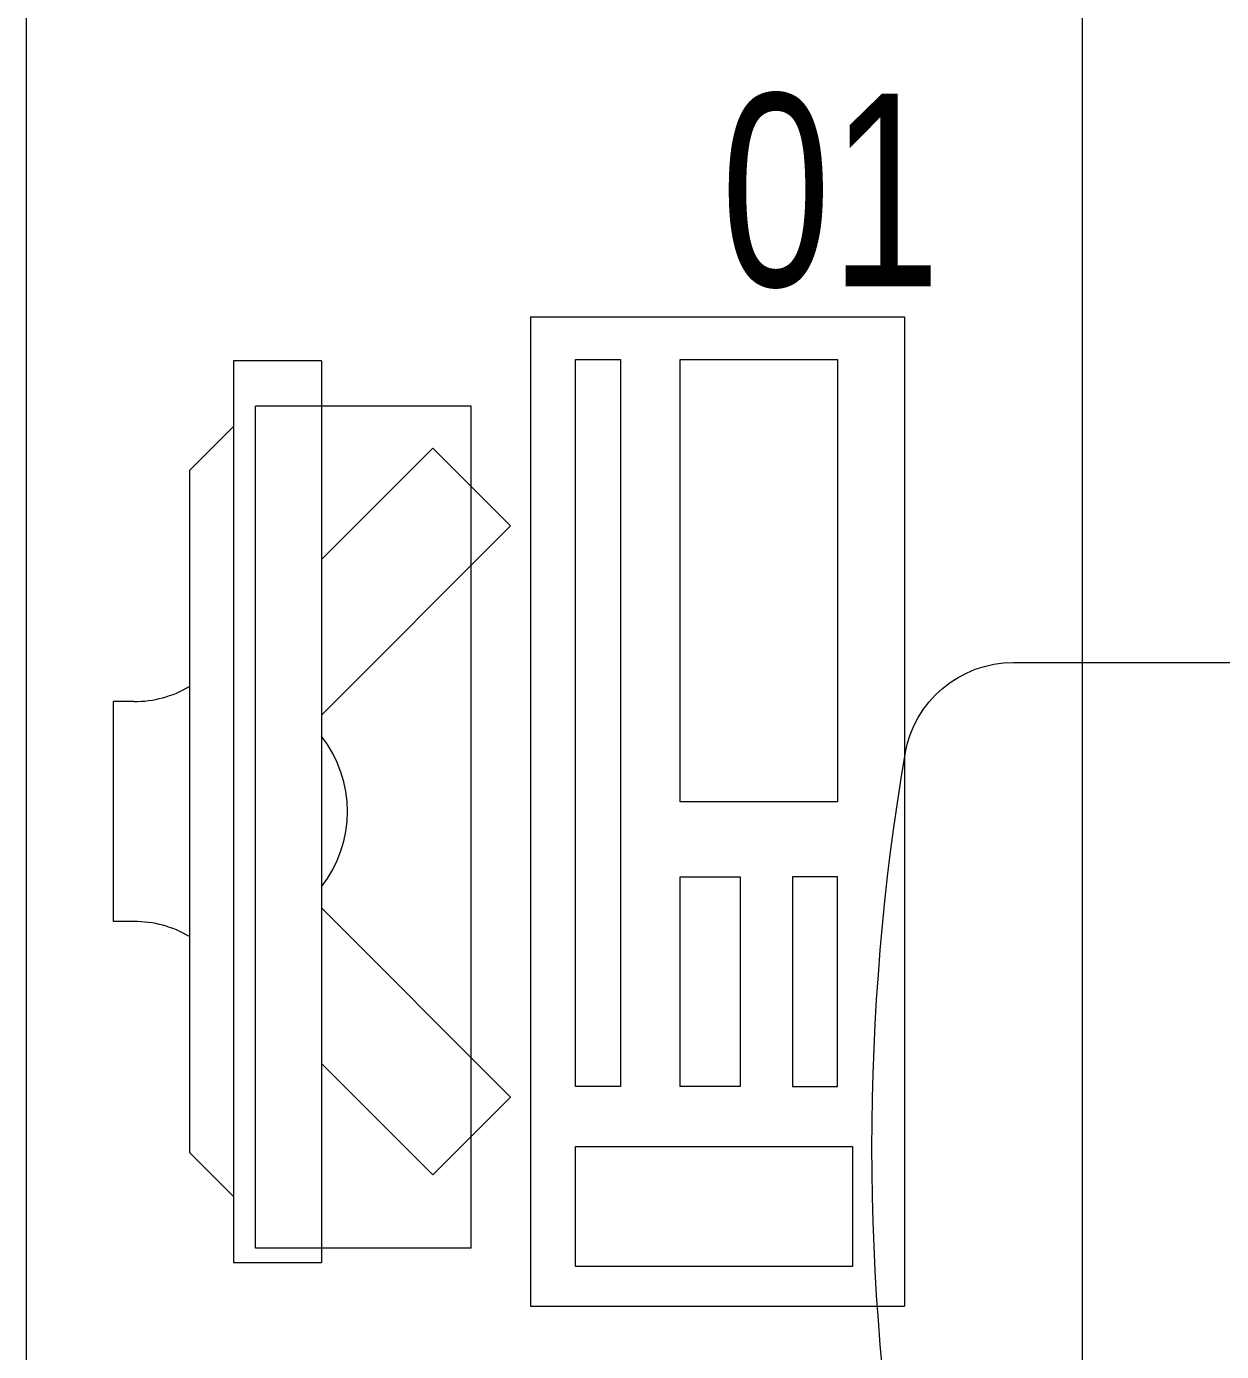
# Model space of a CAD drawing. Header units: millimetres. Extents: x -2143172 to 5255, y -610845 to 279739.
# Drawn here: x -1250151 to -1249608, y -16494 to -15891 of the extents above; entities that cross this region are included whole.
import ezdxf

# ---------------------------------------------------------------- set-up
doc = ezdxf.new("R2010")
doc.units = ezdxf.units.MM
doc.header["$LTSCALE"] = 30
doc.linetypes.add('HIDDEN', pattern=[9.525, 6.35, -3.175])
doc.layers.get('0').update_dxf_attribs({"lineweight": 5})
for name, color, linetype, lineweight in [('72_EGR_EQP_TAG', 142, 'Continuous', 5), ('LOADING', 163, 'Continuous', 5), ('Walls', 32, 'Continuous', 5)]:
    doc.layers.add(name, color=color, linetype=linetype, lineweight=lineweight)
doc.styles.add('X3G_ENTITY_257CFD', font='swisscl.ttf', dxfattribs={"height": 200})

# ---------------------------------------------------------------- blocks, each defined once
blk = doc.blocks.new('ITCWLS1-P')
for p, q in [((-0.17, 0.45), (-0.17, 0)), ((-0.17, 0.45), (0, 0.45)), ((0, 0.45), (0, 0)), ((-0.26509, 0.43, 0), (-0.30509, 0.43, 0)), ((-0.30509, 0.43, 0), (-0.30509, 0.02, 0)), ((-0.26509, 0.43, 0), (-0.26509, 0.02, 0)), ((-0.14957, 0.43047), (-0.12914, 0.43047)), ((-0.12914, 0.43047), (-0.12914, 0.40893)), ((-0.32509, 0.38, 0), (-0.30509, 0.4, 0)), ((-0.32509, 0.38, 0), (-0.32509, 0.07, 0)), ((-0.32509, 0.07, 0), (-0.30509, 0.05, 0)), ((-0.30509, 0.02, 0), (-0.26509, 0.02, 0)), ((-0.17, 0), (0, 0))]:
    blk.add_line(p, q)
at = {"color": 8, "linetype": 'HIDDEN'}
for p, q in [((-0.197, 0.40939), (-0.295, 0.40939)), ((-0.295, 0.02639), (-0.295, 0.40939)), ((-0.197, 0.02639), (-0.197, 0.40939)), ((-0.197, 0.02639), (-0.295, 0.02639))]:
    blk.add_line(p, q, dxfattribs=at)
at = {"color": 1, "extrusion": (2.48281e-10, 3.18408e-10, -1)}
for p, q in [((-0.26509, 0.33952), (-0.21443, 0.39019)), ((-0.17907, 0.35483), (-0.21443, 0.39019)), ((-0.26509, 0.26881), (-0.17907, 0.35483))]:
    blk.add_line(p, q, dxfattribs=at)
at = {"color": 1}
for p, q in [((-0.35032, 0.275), (-0.35961, 0.275)), ((-0.35961, 0.175), (-0.35961, 0.275)), ((-0.35032, 0.175), (-0.35961, 0.175))]:
    blk.add_line(p, q, dxfattribs=at)
at = {"color": 1, "extrusion": (2.48281e-10, -3.18408e-10, -1)}
for p, q in [((-0.26509, 0.18119), (-0.17907, 0.09517)), ((-0.26509, 0.11048), (-0.21443, 0.05981)), ((-0.17907, 0.09517), (-0.21443, 0.05981))]:
    blk.add_line(p, q, dxfattribs=at)
blk.add_lwpolyline([(-0.12914, 0.40893), (-0.12914, 0.09996), (-0.14957, 0.09996), (-0.14957, 0.43047)])
for points in [[(-0.1019, 0.43047), (-0.03039, 0.43047), (-0.03039, 0.22944), (-0.1019, 0.22944)], [(-0.1019, 0.19536), (-0.07466, 0.19536), (-0.07466, 0.09996), (-0.1019, 0.09996)], [(-0.03039, 0.19536), (-0.05082, 0.19536), (-0.05082, 0.09996), (-0.03039, 0.09996)], [(-0.14957, 0.0727), (-0.02358, 0.0727), (-0.02358, 0.01818), (-0.14957, 0.01818)]]:
    blk.add_lwpolyline(points, close=True)
at = {"color": 250, "linetype": 'Continuous'}
for points in [[(-0.14957, 0.09997), (-0.14957, 0.09997), (-0.14957, 0.09997), (-0.14957, 0.09997), (-0.14957, 0.09997), (-0.14957, 0.09997), (-0.14957, 0.09997), (-0.14957, 0.09997), (-0.14957, 0.09997)], [(-0.14957, 0.09997), (-0.14957, 0.09997), (-0.14957, 0.09997), (-0.14957, 0.09997), (-0.14957, 0.09997), (-0.14957, 0.09997), (-0.14957, 0.09997), (-0.14957, 0.09997), (-0.14957, 0.09997), (-0.14957, 0.09997), (-0.14957, 0.09997), (-0.14957, 0.09997), (-0.14957, 0.09997), (-0.14957, 0.09997), (-0.14957, 0.09997), (-0.14957, 0.09997), (-0.14957, 0.09997), (-0.14957, 0.09997)], [(-0.14957, 0.09996), (-0.14957, 0.09996), (-0.14957, 0.09996), (-0.14957, 0.09996), (-0.14957, 0.09996), (-0.14957, 0.09996), (-0.14957, 0.09996), (-0.14957, 0.09996), (-0.14957, 0.09996), (-0.14957, 0.09996)], [(-0.14957, 0.09996), (-0.14957, 0.09996), (-0.14957, 0.09996), (-0.14957, 0.09996), (-0.14957, 0.09996), (-0.14957, 0.09996), (-0.14957, 0.09996)], [(-0.14957, 0.09997), (-0.14957, 0.09997), (-0.14957, 0.09997), (-0.14957, 0.09997), (-0.14957, 0.09997), (-0.14957, 0.09997), (-0.14957, 0.09997), (-0.14957, 0.09997), (-0.14957, 0.09997), (-0.14957, 0.09997)], [(-0.14957, 0.09997), (-0.14957, 0.09997), (-0.14957, 0.09997), (-0.14957, 0.09997), (-0.14957, 0.09997), (-0.14957, 0.09997), (-0.14957, 0.09997), (-0.14957, 0.09997), (-0.14957, 0.09997), (-0.14957, 0.09997), (-0.14957, 0.09997), (-0.14957, 0.09997), (-0.14957, 0.09997), (-0.14957, 0.09997), (-0.14957, 0.09997)], [(-0.14957, 0.09997), (-0.14957, 0.09997), (-0.14957, 0.09997), (-0.14957, 0.09997), (-0.14957, 0.09997), (-0.14957, 0.09997), (-0.14957, 0.09997), (-0.14957, 0.09997), (-0.14957, 0.09997), (-0.14957, 0.09997)], [(-0.14957, 0.09997), (-0.14957, 0.09997), (-0.14957, 0.09997), (-0.14957, 0.09997), (-0.14957, 0.09997), (-0.14957, 0.09997), (-0.14957, 0.09997), (-0.14957, 0.09997), (-0.14957, 0.09997), (-0.14957, 0.09997)], [(-0.14957, 0.09996), (-0.14957, 0.09996), (-0.14957, 0.09996), (-0.14957, 0.09996), (-0.14957, 0.09996), (-0.14957, 0.09996), (-0.14957, 0.09996), (-0.14957, 0.09996), (-0.14957, 0.09996), (-0.14957, 0.09996), (-0.14957, 0.09996), (-0.14957, 0.09996), (-0.14957, 0.09996), (-0.14957, 0.09996), (-0.14957, 0.09996), (-0.14957, 0.09996), (-0.14957, 0.09996), (-0.14957, 0.09996), (-0.14957, 0.09997), (-0.14957, 0.09997), (-0.14957, 0.09997), (-0.14957, 0.09997), (-0.14957, 0.09997), (-0.14957, 0.09997), (-0.14957, 0.09997), (-0.14957, 0.09997), (-0.14957, 0.09997), (-0.14957, 0.09997), (-0.14957, 0.09997), (-0.14957, 0.09997), (-0.14957, 0.09997), (-0.14957, 0.09997), (-0.14956, 0.09997), (-0.14956, 0.09997), (-0.14956, 0.09997), (-0.14956, 0.09996), (-0.14956, 0.09996), (-0.14956, 0.09996), (-0.14956, 0.09996), (-0.14956, 0.09996), (-0.14956, 0.09996), (-0.14956, 0.09996), (-0.14956, 0.09996), (-0.14956, 0.09996), (-0.14956, 0.09996), (-0.14956, 0.09996), (-0.14956, 0.09996), (-0.14956, 0.09996), (-0.14957, 0.09996), (-0.14957, 0.09996), (-0.14957, 0.09996), (-0.14957, 0.09996), (-0.14957, 0.09996), (-0.14957, 0.09996)], [(-0.14957, 0.09996), (-0.14957, 0.09996), (-0.14957, 0.09996), (-0.14957, 0.09996), (-0.14957, 0.09996), (-0.14957, 0.09996), (-0.14957, 0.09996), (-0.14957, 0.09996), (-0.14957, 0.09996), (-0.14957, 0.09996), (-0.14957, 0.09997), (-0.14957, 0.09997), (-0.14957, 0.09997), (-0.14957, 0.09996), (-0.14957, 0.09996), (-0.14957, 0.09996), (-0.14957, 0.09996), (-0.14957, 0.09996), (-0.14957, 0.09996), (-0.14957, 0.09997), (-0.14957, 0.09997), (-0.14957, 0.09997), (-0.14957, 0.09997), (-0.14957, 0.09997), (-0.14957, 0.09997), (-0.14957, 0.09997), (-0.14957, 0.09997), (-0.14957, 0.09997), (-0.14957, 0.09997), (-0.14957, 0.09997), (-0.14957, 0.09997), (-0.14957, 0.09997), (-0.14957, 0.09997), (-0.14957, 0.09997), (-0.14957, 0.09997), (-0.14957, 0.09997), (-0.14957, 0.09997), (-0.14957, 0.09997), (-0.14957, 0.09997), (-0.14957, 0.09997), (-0.14957, 0.09997), (-0.14957, 0.09997), (-0.14957, 0.09997), (-0.14957, 0.09997), (-0.14957, 0.09997), (-0.14957, 0.09997), (-0.14957, 0.09997), (-0.14957, 0.09997), (-0.14957, 0.09997), (-0.14957, 0.09997), (-0.14957, 0.09997), (-0.14957, 0.09997), (-0.14957, 0.09997), (-0.14957, 0.09997), (-0.14957, 0.09997), (-0.14957, 0.09997), (-0.14957, 0.09997), (-0.14957, 0.09997), (-0.14957, 0.09997), (-0.14957, 0.09997), (-0.14957, 0.09997), (-0.14957, 0.09997), (-0.14957, 0.09997), (-0.14957, 0.09997), (-0.14957, 0.09997), (-0.14957, 0.09997), (-0.14957, 0.09997), (-0.14957, 0.09997), (-0.14957, 0.09997), (-0.14957, 0.09997), (-0.14957, 0.09997), (-0.14957, 0.09997), (-0.14957, 0.09997), (-0.14957, 0.09997), (-0.14957, 0.09997), (-0.14957, 0.09997), (-0.14957, 0.09997), (-0.14957, 0.09997), (-0.14957, 0.09997), (-0.14957, 0.09997), (-0.14956, 0.09997), (-0.14957, 0.09997), (-0.14957, 0.09997), (-0.14957, 0.09997), (-0.14957, 0.09997), (-0.14956, 0.09997), (-0.14957, 0.09997), (-0.14957, 0.09997), (-0.14957, 0.09997), (-0.14957, 0.09997), (-0.14957, 0.09997), (-0.14957, 0.09997), (-0.14957, 0.09997), (-0.14957, 0.09997), (-0.14957, 0.09997), (-0.14957, 0.09997), (-0.14956, 0.09997), (-0.14957, 0.09996), (-0.14957, 0.09996), (-0.14957, 0.09996), (-0.14956, 0.09996), (-0.14957, 0.09996), (-0.14957, 0.09996), (-0.14957, 0.09996), (-0.14957, 0.09996), (-0.14957, 0.09996), (-0.14957, 0.09996), (-0.14957, 0.09996), (-0.14957, 0.09996), (-0.14957, 0.09996), (-0.14957, 0.09996)], [(-0.14957, 0.09996), (-0.14957, 0.09996), (-0.14957, 0.09996), (-0.14957, 0.09996), (-0.14957, 0.09996), (-0.14957, 0.09996), (-0.14957, 0.09996), (-0.14957, 0.09996)], [(-0.14957, 0.09996), (-0.14957, 0.09996), (-0.14957, 0.09996), (-0.14957, 0.09996), (-0.14957, 0.09996), (-0.14957, 0.09996), (-0.14957, 0.09996), (-0.14957, 0.09996), (-0.14957, 0.09996), (-0.14957, 0.09996), (-0.14957, 0.09996), (-0.14957, 0.09996), (-0.14957, 0.09996), (-0.14957, 0.09996), (-0.14957, 0.09996), (-0.14957, 0.09996), (-0.14957, 0.09996), (-0.14957, 0.09996), (-0.14957, 0.09996), (-0.14957, 0.09996), (-0.14957, 0.09996), (-0.14957, 0.09996), (-0.14957, 0.09996), (-0.14957, 0.09996), (-0.14957, 0.09996), (-0.14957, 0.09996), (-0.14957, 0.09996), (-0.14957, 0.09996), (-0.14957, 0.09996), (-0.14957, 0.09996), (-0.14957, 0.09996), (-0.14957, 0.09996), (-0.14957, 0.09996), (-0.14957, 0.09996), (-0.14957, 0.09996), (-0.14957, 0.09996), (-0.14957, 0.09996), (-0.14957, 0.09996), (-0.14957, 0.09996), (-0.14957, 0.09996), (-0.14957, 0.09996), (-0.14957, 0.09996), (-0.14957, 0.09996), (-0.14957, 0.09996), (-0.14957, 0.09996), (-0.14957, 0.09996), (-0.14957, 0.09996), (-0.14957, 0.09996), (-0.14956, 0.09996), (-0.14956, 0.09996), (-0.14956, 0.09996), (-0.14956, 0.09996), (-0.14957, 0.09996), (-0.14957, 0.09996), (-0.14957, 0.09996), (-0.14957, 0.09996), (-0.14957, 0.09996), (-0.14957, 0.09996), (-0.14956, 0.09996), (-0.14957, 0.09996), (-0.14957, 0.09996), (-0.14957, 0.09996), (-0.14957, 0.09996), (-0.14957, 0.09996), (-0.14957, 0.09996), (-0.14957, 0.09996), (-0.14957, 0.09996), (-0.14957, 0.09996), (-0.14957, 0.09996), (-0.14956, 0.09996), (-0.14956, 0.09996), (-0.14957, 0.09996), (-0.14957, 0.09996), (-0.14957, 0.09996), (-0.14957, 0.09996), (-0.14957, 0.09996), (-0.14957, 0.09996), (-0.14957, 0.09996), (-0.14957, 0.09996), (-0.14957, 0.09996), (-0.14957, 0.09996), (-0.14957, 0.09996), (-0.14957, 0.09996), (-0.14957, 0.09996), (-0.14957, 0.09996), (-0.14957, 0.09996), (-0.14957, 0.09996), (-0.14957, 0.09996), (-0.14957, 0.09996)], [(-0.14957, 0.09996), (-0.14957, 0.09996), (-0.14957, 0.09996), (-0.14957, 0.09996), (-0.14957, 0.09996), (-0.14957, 0.09996), (-0.14957, 0.09996), (-0.14957, 0.09996), (-0.14957, 0.09996), (-0.14957, 0.09996), (-0.14957, 0.09996), (-0.14957, 0.09996)], [(-0.14957, 0.09996), (-0.14957, 0.09996), (-0.14956, 0.09996), (-0.14956, 0.09996), (-0.14956, 0.09996), (-0.14956, 0.09996), (-0.14957, 0.09996)], [(-0.14957, 0.09996), (-0.14957, 0.09996), (-0.14957, 0.09996), (-0.14957, 0.09996), (-0.14957, 0.09996), (-0.14957, 0.09996), (-0.14957, 0.09996), (-0.14957, 0.09996), (-0.14957, 0.09996), (-0.14956, 0.09996), (-0.14956, 0.09996), (-0.14956, 0.09996), (-0.14956, 0.09996), (-0.14956, 0.09996), (-0.14956, 0.09996), (-0.14956, 0.09996), (-0.14957, 0.09996)]]:
    blk.add_lwpolyline(points, dxfattribs=at)
for points in [[(-0.14956, 0.09996), (-0.14956, 0.09996), (-0.14956, 0.09996), (-0.14956, 0.09996), (-0.14956, 0.09996), (-0.14956, 0.09996), (-0.14956, 0.09996), (-0.14956, 0.09996), (-0.14957, 0.09996), (-0.14957, 0.09996), (-0.14957, 0.09996), (-0.14957, 0.09996), (-0.14957, 0.09996), (-0.14957, 0.09996), (-0.14957, 0.09996), (-0.14957, 0.09996), (-0.14957, 0.09996), (-0.14957, 0.09996), (-0.14957, 0.09996), (-0.14957, 0.09996), (-0.14957, 0.09996), (-0.14957, 0.09996), (-0.14957, 0.09996), (-0.14957, 0.09996), (-0.14957, 0.09996), (-0.14957, 0.09996), (-0.14957, 0.09996), (-0.14957, 0.09996), (-0.14957, 0.09996), (-0.14957, 0.09996), (-0.14957, 0.09996), (-0.14957, 0.09996), (-0.14957, 0.09996), (-0.14957, 0.09996), (-0.14957, 0.09996), (-0.14957, 0.09996), (-0.14957, 0.09996), (-0.14957, 0.09996), (-0.14957, 0.09996), (-0.14957, 0.09996), (-0.14957, 0.09996), (-0.14957, 0.09996), (-0.14957, 0.09996), (-0.14957, 0.09996), (-0.14957, 0.09996), (-0.14957, 0.09996), (-0.14957, 0.09996), (-0.14957, 0.09996), (-0.14957, 0.09996), (-0.14957, 0.09996), (-0.14957, 0.09996), (-0.14957, 0.09996), (-0.14957, 0.09996), (-0.14957, 0.09996), (-0.14957, 0.09996), (-0.14957, 0.09996), (-0.14957, 0.09996), (-0.14956, 0.09996), (-0.14956, 0.09996), (-0.14956, 0.09996), (-0.14956, 0.09996), (-0.14956, 0.09996), (-0.14956, 0.09996), (-0.14956, 0.09996), (-0.14956, 0.09996), (-0.14956, 0.09996), (-0.14956, 0.09996), (-0.14956, 0.09996), (-0.14956, 0.09996), (-0.14956, 0.09996), (-0.14956, 0.09996), (-0.14956, 0.09996), (-0.14956, 0.09996), (-0.14956, 0.09996), (-0.14956, 0.09996), (-0.14956, 0.09996), (-0.14956, 0.09996), (-0.14956, 0.09996), (-0.14956, 0.09996), (-0.14956, 0.09996), (-0.14956, 0.09996), (-0.14956, 0.09996), (-0.14956, 0.09996), (-0.14956, 0.09996), (-0.14956, 0.09996), (-0.14956, 0.09996), (-0.14956, 0.09996), (-0.14956, 0.09996), (-0.14956, 0.09996), (-0.14957, 0.09996), (-0.14957, 0.09996), (-0.14957, 0.09996), (-0.14957, 0.09996), (-0.14957, 0.09996), (-0.14957, 0.09996), (-0.14957, 0.09996), (-0.14957, 0.09996), (-0.14957, 0.09996), (-0.14957, 0.09996), (-0.14957, 0.09996), (-0.14957, 0.09996), (-0.14957, 0.09996), (-0.14957, 0.09996), (-0.14957, 0.09996), (-0.14957, 0.09996), (-0.14957, 0.09996), (-0.14957, 0.09996), (-0.14957, 0.09996), (-0.14957, 0.09996), (-0.14957, 0.09996), (-0.14957, 0.09996), (-0.14957, 0.09996), (-0.14957, 0.09996), (-0.14957, 0.09996), (-0.14957, 0.09996), (-0.14957, 0.09996), (-0.14957, 0.09996), (-0.14957, 0.09996), (-0.14957, 0.09996), (-0.14957, 0.09996), (-0.14957, 0.09996), (-0.14957, 0.09996), (-0.14957, 0.09996), (-0.14957, 0.09996), (-0.14957, 0.09996), (-0.14957, 0.09996), (-0.14957, 0.09996), (-0.14957, 0.09996), (-0.14957, 0.09996), (-0.14957, 0.09996), (-0.14957, 0.09996), (-0.14957, 0.09996), (-0.14957, 0.09996), (-0.14957, 0.09996), (-0.14957, 0.09996), (-0.14957, 0.09996), (-0.14957, 0.09996), (-0.14957, 0.09996), (-0.14957, 0.09996), (-0.14957, 0.09996), (-0.14957, 0.09996), (-0.14957, 0.09996), (-0.14957, 0.09996), (-0.14957, 0.09996), (-0.14957, 0.09996), (-0.14957, 0.09996), (-0.14957, 0.09996), (-0.14957, 0.09996), (-0.14957, 0.09996), (-0.14957, 0.09996), (-0.14957, 0.09996), (-0.14957, 0.09996), (-0.14957, 0.09996), (-0.14957, 0.09996), (-0.14956, 0.09996), (-0.14956, 0.09996), (-0.14956, 0.09996), (-0.14956, 0.09996), (-0.14956, 0.09996), (-0.14956, 0.09996), (-0.14956, 0.09996), (-0.14956, 0.09996), (-0.14956, 0.09996), (-0.14956, 0.09996), (-0.14956, 0.09996), (-0.14956, 0.09996), (-0.14956, 0.09996), (-0.14956, 0.09996), (-0.14956, 0.09996), (-0.14956, 0.09996), (-0.14956, 0.09996), (-0.14956, 0.09996), (-0.14956, 0.09996), (-0.14956, 0.09996), (-0.14956, 0.09996), (-0.14956, 0.09996), (-0.14956, 0.09996), (-0.14956, 0.09996), (-0.14956, 0.09996), (-0.14956, 0.09996), (-0.14956, 0.09996), (-0.14956, 0.09996), (-0.14956, 0.09996), (-0.14956, 0.09996), (-0.14956, 0.09996), (-0.14956, 0.09996), (-0.14956, 0.09996), (-0.14956, 0.09996), (-0.14956, 0.09996), (-0.14956, 0.09996), (-0.14956, 0.09996), (-0.14956, 0.09996), (-0.14956, 0.09996), (-0.14956, 0.09996), (-0.14956, 0.09996), (-0.14956, 0.09996), (-0.14956, 0.09996), (-0.14956, 0.09996), (-0.14956, 0.09996), (-0.14956, 0.09996), (-0.14956, 0.09996), (-0.14957, 0.09996), (-0.14957, 0.09996), (-0.14957, 0.09996), (-0.14957, 0.09996), (-0.14957, 0.09996), (-0.14957, 0.09996), (-0.14957, 0.09996), (-0.14957, 0.09996), (-0.14957, 0.09996), (-0.14957, 0.09996), (-0.14957, 0.09996), (-0.14957, 0.09996), (-0.14957, 0.09996), (-0.14957, 0.09996), (-0.14957, 0.09996), (-0.14957, 0.09996), (-0.14957, 0.09996), (-0.14957, 0.09996), (-0.14957, 0.09996), (-0.14957, 0.09996), (-0.14957, 0.09996), (-0.14957, 0.09996), (-0.14957, 0.09996), (-0.14957, 0.09996), (-0.14957, 0.09996), (-0.14957, 0.09996), (-0.14957, 0.09996), (-0.14957, 0.09996), (-0.14957, 0.09996), (-0.14957, 0.09996), (-0.14957, 0.09996), (-0.14957, 0.09996), (-0.14957, 0.09996), (-0.14957, 0.09996), (-0.14956, 0.09996), (-0.14956, 0.09996), (-0.14956, 0.09996), (-0.14956, 0.09996), (-0.14956, 0.09996), (-0.14956, 0.09996), (-0.14956, 0.09996), (-0.14956, 0.09996), (-0.14956, 0.09996), (-0.14956, 0.09996), (-0.14956, 0.09996), (-0.14956, 0.09996), (-0.14956, 0.09996), (-0.14956, 0.09996), (-0.14956, 0.09996), (-0.14956, 0.09996), (-0.14956, 0.09996), (-0.14956, 0.09996), (-0.14956, 0.09996), (-0.14956, 0.09996), (-0.14956, 0.09996), (-0.14956, 0.09996), (-0.14956, 0.09996), (-0.14956, 0.09996), (-0.14956, 0.09996), (-0.14956, 0.09996), (-0.14956, 0.09996), (-0.14956, 0.09996), (-0.14956, 0.09996), (-0.14956, 0.09996), (-0.14956, 0.09996), (-0.14956, 0.09996), (-0.14956, 0.09996), (-0.14956, 0.09996), (-0.14956, 0.09996), (-0.14956, 0.09996), (-0.14956, 0.09996), (-0.14956, 0.09996), (-0.14956, 0.09996), (-0.14956, 0.09996), (-0.14956, 0.09996), (-0.14956, 0.09996)], [(-0.14957, 0.09996), (-0.14957, 0.09996), (-0.14957, 0.09996), (-0.14957, 0.09996), (-0.14957, 0.09996), (-0.14957, 0.09996), (-0.14957, 0.09996), (-0.14957, 0.09996), (-0.14957, 0.09996), (-0.14957, 0.09996), (-0.14957, 0.09996), (-0.14957, 0.09996), (-0.14957, 0.09996), (-0.14957, 0.09996), (-0.14957, 0.09996), (-0.14957, 0.09996), (-0.14957, 0.09996), (-0.14957, 0.09996), (-0.14957, 0.09996), (-0.14957, 0.09996), (-0.14957, 0.09996), (-0.14957, 0.09996), (-0.14957, 0.09996), (-0.14957, 0.09996), (-0.14957, 0.09996), (-0.14957, 0.09996), (-0.14957, 0.09996), (-0.14957, 0.09996), (-0.14957, 0.09996), (-0.14957, 0.09996), (-0.14957, 0.09996), (-0.14957, 0.09996), (-0.14957, 0.09996), (-0.14957, 0.09996), (-0.14957, 0.09996), (-0.14957, 0.09996), (-0.14957, 0.09996), (-0.14957, 0.09996), (-0.14957, 0.09996), (-0.14957, 0.09996), (-0.14957, 0.09996), (-0.14957, 0.09996), (-0.14957, 0.09996), (-0.14957, 0.09996), (-0.14957, 0.09996), (-0.14957, 0.09996), (-0.14957, 0.09996), (-0.14957, 0.09996), (-0.14957, 0.09996), (-0.14957, 0.09996), (-0.14957, 0.09996), (-0.14957, 0.09996), (-0.14957, 0.09996), (-0.14957, 0.09996), (-0.14957, 0.09996), (-0.14957, 0.09996), (-0.14957, 0.09996), (-0.14957, 0.09996), (-0.14957, 0.09996), (-0.14957, 0.09996), (-0.14957, 0.09996), (-0.14957, 0.09996), (-0.14957, 0.09996), (-0.14957, 0.09996), (-0.14957, 0.09996), (-0.14957, 0.09996), (-0.14957, 0.09996), (-0.14957, 0.09996), (-0.14957, 0.09996), (-0.14957, 0.09996), (-0.14957, 0.09996), (-0.14957, 0.09996), (-0.14957, 0.09996), (-0.14957, 0.09996), (-0.14957, 0.09996), (-0.14957, 0.09996), (-0.14957, 0.09996), (-0.14957, 0.09996), (-0.14957, 0.09996), (-0.14957, 0.09996), (-0.14957, 0.09996), (-0.14957, 0.09996), (-0.14957, 0.09996), (-0.14957, 0.09996), (-0.14957, 0.09996), (-0.14957, 0.09996), (-0.14957, 0.09996), (-0.14957, 0.09996), (-0.14957, 0.09996), (-0.14957, 0.09996), (-0.14957, 0.09996), (-0.14957, 0.09996), (-0.14957, 0.09996), (-0.14957, 0.09996), (-0.14957, 0.09996), (-0.14957, 0.09996), (-0.14957, 0.09996), (-0.14957, 0.09996), (-0.14957, 0.09996), (-0.14957, 0.09996), (-0.14957, 0.09996), (-0.14957, 0.09996), (-0.14957, 0.09996), (-0.14957, 0.09996), (-0.14957, 0.09996), (-0.14957, 0.09996), (-0.14957, 0.09996), (-0.14957, 0.09996), (-0.14957, 0.09996), (-0.14957, 0.09996), (-0.14957, 0.09996), (-0.14957, 0.09996), (-0.14957, 0.09996), (-0.14957, 0.09996), (-0.14957, 0.09996), (-0.14957, 0.09996), (-0.14957, 0.09996), (-0.14957, 0.09996), (-0.14957, 0.09996), (-0.14957, 0.09996), (-0.14957, 0.09996), (-0.14957, 0.09996), (-0.14957, 0.09996), (-0.14957, 0.09996), (-0.14957, 0.09996), (-0.14957, 0.09996), (-0.14957, 0.09996), (-0.14957, 0.09996), (-0.14957, 0.09996), (-0.14957, 0.09996), (-0.14957, 0.09996), (-0.14957, 0.09996), (-0.14957, 0.09996), (-0.14957, 0.09996), (-0.14957, 0.09996), (-0.14957, 0.09996), (-0.14957, 0.09996), (-0.14957, 0.09996), (-0.14957, 0.09996), (-0.14957, 0.09996), (-0.14957, 0.09996), (-0.14957, 0.09996), (-0.14957, 0.09996), (-0.14957, 0.09996), (-0.14957, 0.09996), (-0.14957, 0.09996), (-0.14957, 0.09996), (-0.14957, 0.09996), (-0.14957, 0.09996), (-0.14957, 0.09996), (-0.14957, 0.09996), (-0.14957, 0.09996), (-0.14957, 0.09996), (-0.14957, 0.09996), (-0.14957, 0.09996), (-0.14957, 0.09996), (-0.14957, 0.09996), (-0.14957, 0.09996), (-0.14957, 0.09996), (-0.14957, 0.09996), (-0.14957, 0.09996), (-0.14957, 0.09996), (-0.14957, 0.09996), (-0.14957, 0.09996), (-0.14957, 0.09996), (-0.14957, 0.09996), (-0.14957, 0.09996), (-0.14957, 0.09996), (-0.14957, 0.09996), (-0.14957, 0.09996), (-0.14957, 0.09996), (-0.14957, 0.09996), (-0.14957, 0.09996), (-0.14957, 0.09996), (-0.14957, 0.09996), (-0.14957, 0.09996), (-0.14957, 0.09996), (-0.14957, 0.09996), (-0.14957, 0.09996), (-0.14957, 0.09996), (-0.14957, 0.09996), (-0.14957, 0.09996), (-0.14957, 0.09996), (-0.14957, 0.09996), (-0.14957, 0.09996), (-0.14957, 0.09996), (-0.14957, 0.09996), (-0.14957, 0.09996), (-0.14957, 0.09996), (-0.14957, 0.09996), (-0.14957, 0.09996), (-0.14957, 0.09996), (-0.14957, 0.09996), (-0.14957, 0.09996), (-0.14957, 0.09996), (-0.14957, 0.09996), (-0.14957, 0.09996), (-0.14957, 0.09996), (-0.14957, 0.09996), (-0.14957, 0.09996), (-0.14957, 0.09996), (-0.14957, 0.09996), (-0.14957, 0.09996), (-0.14957, 0.09996), (-0.14957, 0.09996), (-0.14957, 0.09996), (-0.14957, 0.09996), (-0.14957, 0.09996), (-0.14957, 0.09996), (-0.14957, 0.09996), (-0.14957, 0.09996), (-0.14957, 0.09996), (-0.14957, 0.09996), (-0.14957, 0.09996)], [(-0.14957, 0.09996), (-0.14957, 0.09996), (-0.14957, 0.09996), (-0.14957, 0.09996), (-0.14957, 0.09996), (-0.14957, 0.09996), (-0.14957, 0.09996), (-0.14957, 0.09996), (-0.14957, 0.09996), (-0.14957, 0.09996), (-0.14957, 0.09996), (-0.14957, 0.09996), (-0.14957, 0.09996), (-0.14957, 0.09996), (-0.14957, 0.09996), (-0.14957, 0.09996), (-0.14957, 0.09996), (-0.14957, 0.09996), (-0.14957, 0.09996), (-0.14957, 0.09996), (-0.14957, 0.09996), (-0.14957, 0.09996), (-0.14957, 0.09996), (-0.14957, 0.09996), (-0.14957, 0.09996), (-0.14957, 0.09996), (-0.14957, 0.09996), (-0.14957, 0.09996), (-0.14957, 0.09996), (-0.14957, 0.09996), (-0.14957, 0.09996), (-0.14957, 0.09996), (-0.14957, 0.09996), (-0.14957, 0.09996), (-0.14957, 0.09996), (-0.14957, 0.09996), (-0.14957, 0.09996), (-0.14957, 0.09996), (-0.14957, 0.09996), (-0.14957, 0.09996), (-0.14957, 0.09996), (-0.14957, 0.09996), (-0.14957, 0.09996), (-0.14957, 0.09996), (-0.14957, 0.09996), (-0.14957, 0.09996), (-0.14957, 0.09996), (-0.14957, 0.09996), (-0.14957, 0.09996), (-0.14957, 0.09996), (-0.14957, 0.09996), (-0.14957, 0.09996), (-0.14957, 0.09996), (-0.14957, 0.09996), (-0.14957, 0.09996), (-0.14957, 0.09996), (-0.14957, 0.09996), (-0.14957, 0.09996), (-0.14957, 0.09996), (-0.14957, 0.09996), (-0.14957, 0.09996), (-0.14957, 0.09996), (-0.14957, 0.09996), (-0.14957, 0.09996), (-0.14957, 0.09996), (-0.14957, 0.09996), (-0.14957, 0.09996), (-0.14957, 0.09996), (-0.14957, 0.09996), (-0.14957, 0.09996), (-0.14957, 0.09996), (-0.14957, 0.09996), (-0.14957, 0.09996), (-0.14957, 0.09996), (-0.14957, 0.09996), (-0.14957, 0.09996), (-0.14957, 0.09996), (-0.14957, 0.09996), (-0.14957, 0.09996), (-0.14957, 0.09996), (-0.14957, 0.09996), (-0.14957, 0.09996), (-0.14957, 0.09996), (-0.14957, 0.09996), (-0.14957, 0.09996), (-0.14957, 0.09996), (-0.14957, 0.09996), (-0.14957, 0.09996), (-0.14957, 0.09996), (-0.14957, 0.09996), (-0.14957, 0.09996), (-0.14957, 0.09996), (-0.14957, 0.09996), (-0.14957, 0.09996), (-0.14957, 0.09996), (-0.14957, 0.09996), (-0.14957, 0.09996), (-0.14957, 0.09996), (-0.14957, 0.09996), (-0.14957, 0.09996), (-0.14957, 0.09996), (-0.14957, 0.09996), (-0.14957, 0.09996), (-0.14957, 0.09996), (-0.14957, 0.09996), (-0.14957, 0.09996), (-0.14957, 0.09996), (-0.14957, 0.09996), (-0.14957, 0.09996), (-0.14957, 0.09996), (-0.14957, 0.09996), (-0.14957, 0.09996), (-0.14957, 0.09996), (-0.14957, 0.09996), (-0.14957, 0.09996), (-0.14957, 0.09996), (-0.14957, 0.09996), (-0.14957, 0.09996), (-0.14957, 0.09996), (-0.14957, 0.09996), (-0.14957, 0.09996), (-0.14957, 0.09996), (-0.14957, 0.09996), (-0.14957, 0.09996), (-0.14957, 0.09996), (-0.14957, 0.09996), (-0.14957, 0.09996), (-0.14957, 0.09996), (-0.14957, 0.09996), (-0.14957, 0.09996), (-0.14957, 0.09996), (-0.14957, 0.09996), (-0.14957, 0.09996), (-0.14957, 0.09996), (-0.14957, 0.09996), (-0.14957, 0.09996), (-0.14957, 0.09996), (-0.14957, 0.09996), (-0.14957, 0.09996), (-0.14957, 0.09996), (-0.14957, 0.09996), (-0.14957, 0.09996), (-0.14957, 0.09996), (-0.14957, 0.09996), (-0.14957, 0.09996), (-0.14957, 0.09996), (-0.14957, 0.09996), (-0.14957, 0.09996), (-0.14957, 0.09996), (-0.14957, 0.09996), (-0.14957, 0.09996), (-0.14957, 0.09996), (-0.14957, 0.09996), (-0.14957, 0.09996), (-0.14957, 0.09996), (-0.14957, 0.09996), (-0.14957, 0.09996), (-0.14957, 0.09996), (-0.14957, 0.09996), (-0.14957, 0.09996), (-0.14957, 0.09996), (-0.14957, 0.09996), (-0.14957, 0.09996), (-0.14957, 0.09996), (-0.14957, 0.09996), (-0.14957, 0.09996), (-0.14957, 0.09996), (-0.14957, 0.09996), (-0.14957, 0.09996), (-0.14957, 0.09996), (-0.14957, 0.09996), (-0.14957, 0.09996), (-0.14957, 0.09996), (-0.14957, 0.09996), (-0.14957, 0.09996), (-0.14957, 0.09996), (-0.14957, 0.09996), (-0.14957, 0.09996), (-0.14957, 0.09996), (-0.14957, 0.09996), (-0.14957, 0.09996), (-0.14957, 0.09996), (-0.14957, 0.09996), (-0.14957, 0.09996), (-0.14957, 0.09996), (-0.14957, 0.09996), (-0.14957, 0.09996), (-0.14957, 0.09996), (-0.14957, 0.09996), (-0.14957, 0.09996), (-0.14957, 0.09996), (-0.14957, 0.09996), (-0.14957, 0.09996), (-0.14957, 0.09996), (-0.14957, 0.09996), (-0.14957, 0.09996), (-0.14957, 0.09996), (-0.14957, 0.09996), (-0.14957, 0.09996), (-0.14957, 0.09996), (-0.14957, 0.09996), (-0.14957, 0.09996), (-0.14957, 0.09996), (-0.14957, 0.09996), (-0.14957, 0.09996), (-0.14957, 0.09996), (-0.14957, 0.09996), (-0.14957, 0.09996), (-0.14957, 0.09996), (-0.14957, 0.09996), (-0.14957, 0.09996), (-0.14957, 0.09996), (-0.14957, 0.09996), (-0.14957, 0.09996), (-0.14957, 0.09996), (-0.14957, 0.09996), (-0.14957, 0.09996), (-0.14957, 0.09996), (-0.14957, 0.09996)]]:
    blk.add_lwpolyline(points, close=True, dxfattribs=at)
at = {"color": 1}
for centre, radius, start, end in [((-0.35032, 0.325), 0.05, 270, 300.30934), ((-0.3089, 0.225), 0.05564, 321.94311, 38.05689), ((-0.35032, 0.125), 0.05, 59.69066, 90)]:
    blk.add_arc(centre, radius, start, end, dxfattribs=at)
blk = doc.blocks.new('GF21018-P')
at = {"color": 0}
blk.add_line((-0.2207, 0.47563), (-0.2207, 0.0675), dxfattribs=at)
for centre, radius, start, end in [((-0.0001, -0.52948), 1.06948, 80.36712, 99.63288), ((-0.1707, 0.47563), 0.05, 99.63288, 180)]:
    blk.add_arc(centre, radius, start, end, dxfattribs=at)

msp = doc.modelspace()

# ---------------------------------------------------------------- linework, layer by layer
at = {"layer": 'LOADING'}
msp.add_line((-1249671.31, -15174.73, -0.1), (-1249671.31, -17075.63, -0.1), dxfattribs=at)
at = {"layer": 'Walls'}
msp.add_line((-1250151.31, -18257.11), (-1250151.31, -14694.73), dxfattribs=at)

# ---------------------------------------------------------------- block references
at = {"layer": 'LOADING', "extrusion": (8.01373e-06, 1.93988e-16, 1), "xscale": 1000.000000000014, "yscale": 1000.000000000014, "zscale": 1000.000000000014}
msp.add_blockref('ITCWLS1-P', (-1249752.11, -16473.26, -10.12), dxfattribs=at)
at = {"layer": 'LOADING', "extrusion": (7.77426e-06, 2.24021e-05, 1), "xscale": -1000, "yscale": 1000.000000000001, "zscale": 1000, "rotation": 90.00141075505213}
msp.add_blockref('GF21018-P', (-1249226.83, -16401.16, -10.18), dxfattribs=at)

# ---------------------------------------------------------------- texts
at = {"layer": '72_EGR_EQP_TAG', "insert": (-1249785.62, -15921.92, -0.11), "char_height": 87.473, "attachment_point": 2, "style": 'X3G_ENTITY_257CFD'}
msp.add_mtext('01', dxfattribs=at)

doc.saveas('drawing.dxf')
